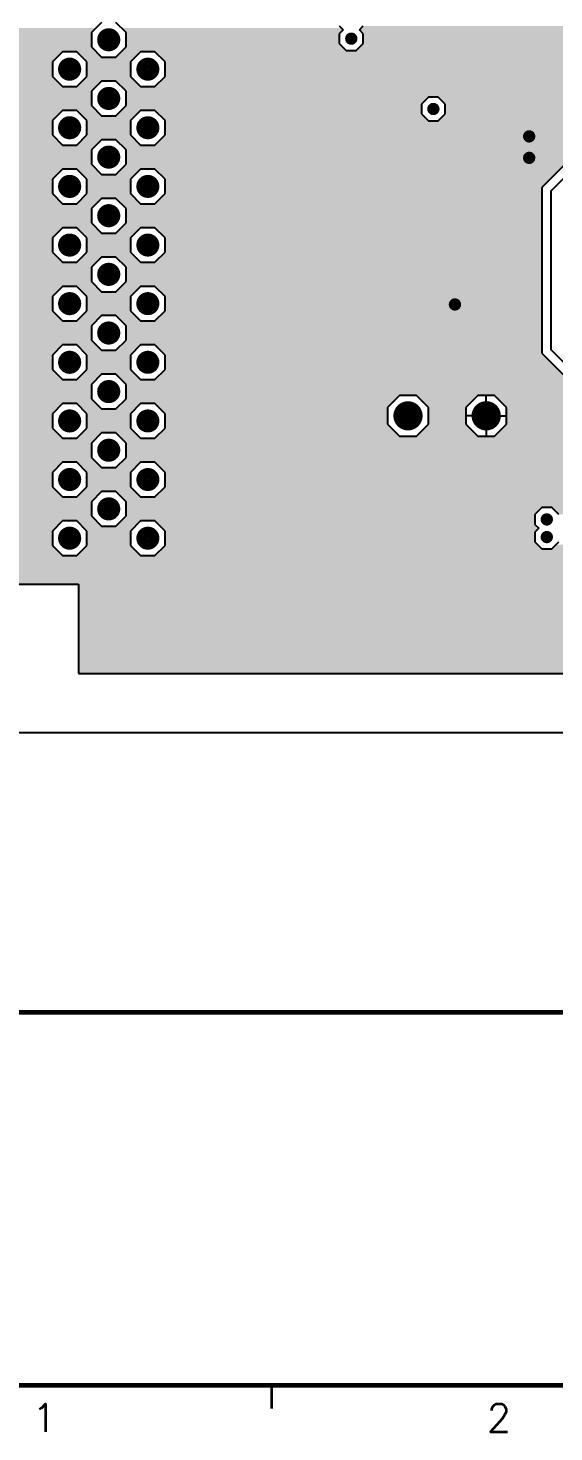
# Model space of a CAD drawing. Extents: x 295 to 953, y 10 to 290.
# Drawn here: x 514.6 to 571, y 10 to 160.5 of the extents above; entities that cross this region are included whole.
import ezdxf
from ezdxf.enums import TextEntityAlignment as Align

# ---------------------------------------------------------------- set-up
doc = ezdxf.new("R2010")
doc.units = 0
doc.header["$LTSCALE"] = 5
doc.header["$MEASUREMENT"] = 0
doc.layers.get('0').update_dxf_attribs({"linetype": 'CONTINUOUS', "lineweight": 25})
for name, color, linetype in [('L2-INT1_GBR', 7, 'CONTINUOUS'), ('문자', 4, 'CONTINUOUS'), ('테두리', 3, 'CONTINUOUS')]:
    doc.layers.add(name, color=color, linetype=linetype)
doc.styles.get("Standard").update_dxf_attribs({"font": 'simplex.shx'})

# ---------------------------------------------------------------- blocks, each defined once
blk = doc.blocks.new('C')
at = {"layer": '테두리'}
for points, const_width in [([(15, 285), (15, 15), (405, 15), (405, 285), (15, 285)], 0.5), ([(15, 55), (405, 55)], 0.5), ([(63.75, 12.5), (63.75, 15)], 0.3)]:
    blk.add_lwpolyline(points, dxfattribs=dict(at, const_width=const_width))
at = {"layer": '문자'}
for s, p in [('1', (39.38, 11.5)), ('2', (88.12, 11.5))]:
    blk.add_text(s, height=3, dxfattribs=at).set_placement(p, align=Align.MIDDLE)

msp = doc.modelspace()

# ---------------------------------------------------------------- linework, layer by layer
for points, const_width in [([(522.65, 159.27, 1), (523.89, 159.27, 1)], 1.24), ([(548.94, 159.39, 1), (549.6, 159.39, 1)], 0.66), ([(518.46, 156.12, 1), (519.7, 156.12, 1)], 1.24), ([(526.85, 156.12, 1), (528.08, 156.12, 1)], 1.24), ([(522.65, 152.98, 1), (523.89, 152.98, 1)], 1.24), ([(557.74, 151.85, 1), (558.4, 151.85, 1)], 0.66), ([(518.46, 149.84, 1), (519.7, 149.84, 1)], 1.24), ([(526.85, 149.84, 1), (528.08, 149.84, 1)], 1.24), ([(568.01, 148.91, 1), (568.67, 148.91, 1)], 0.66), ([(522.65, 146.69, 1), (523.89, 146.69, 1)], 1.24), ([(568.01, 146.61, 1), (568.67, 146.61, 1)], 0.66), ([(518.46, 143.55, 1), (519.7, 143.55, 1)], 1.24), ([(526.85, 143.55, 1), (528.08, 143.55, 1)], 1.24), ([(522.65, 140.41, 1), (523.89, 140.41, 1)], 1.24), ([(518.46, 137.26, 1), (519.7, 137.26, 1)], 1.24), ([(526.85, 137.26, 1), (528.08, 137.26, 1)], 1.24), ([(522.65, 134.12, 1), (523.89, 134.12, 1)], 1.24), ([(518.46, 130.98, 1), (519.7, 130.98, 1)], 1.24), ([(526.85, 130.98, 1), (528.08, 130.98, 1)], 1.24), ([(560.05, 130.89, 1), (560.71, 130.89, 1)], 0.66), ([(522.65, 127.83, 1), (523.89, 127.83, 1)], 1.24), ([(518.46, 124.69, 1), (519.7, 124.69, 1)], 1.24), ([(526.85, 124.69, 1), (528.08, 124.69, 1)], 1.24), ([(522.65, 121.55, 1), (523.89, 121.55, 1)], 1.24), ([(554.57, 118.95, 1), (556.13, 118.95, 1)], 1.57), ([(562.95, 118.95, 1), (564.52, 118.95, 1)], 1.57), ([(518.46, 118.4, 1), (519.7, 118.4, 1)], 1.24), ([(526.85, 118.4, 1), (528.08, 118.4, 1)], 1.24), ([(522.65, 115.26, 1), (523.89, 115.26, 1)], 1.24), ([(518.46, 112.12, 1), (519.7, 112.12, 1)], 1.24), ([(526.85, 112.12, 1), (528.08, 112.12, 1)], 1.24), ([(522.65, 108.97, 1), (523.89, 108.97, 1)], 1.24), ([(569.9, 107.84, 1), (570.56, 107.84, 1)], 0.66), ([(518.46, 105.83, 1), (519.7, 105.83, 1)], 1.24), ([(526.85, 105.83, 1), (528.08, 105.83, 1)], 1.24), ([(569.9, 105.95, 1), (570.56, 105.95, 1)], 0.66)]:
    msp.add_lwpolyline(points, format="xyb", close=True, dxfattribs=dict(const_width=const_width))
at = {"layer": 'L2-INT1_GBR'}
for p, q in [((522.5, 161.12), (521.42, 160.04)), ((525.13, 160.04), (524.04, 161.12)), ((521.42, 160.04), (521.42, 158.5)), ((525.13, 158.5), (525.13, 160.04)), ((547.99, 160.75), (548.41, 160.33)), ((548.41, 160.33), (547.99, 159.92)), ((547.99, 159.92), (547.99, 158.86)), ((550.14, 160.33), (550.55, 160.75)), ((550.55, 159.92), (550.14, 160.33)), ((550.55, 158.86), (550.55, 159.92)), ((521.42, 158.5), (522.5, 157.41)), ((524.04, 157.41), (525.13, 158.5)), ((547.99, 158.86), (548.74, 158.11)), ((548.74, 158.11), (549.8, 158.11)), ((549.8, 158.11), (550.55, 158.86)), ((518.31, 157.98), (517.23, 156.89)), ((517.23, 156.89), (517.23, 155.35)), ((519.85, 157.98), (518.31, 157.98)), ((520.94, 156.89), (519.85, 157.98)), ((520.94, 155.35), (520.94, 156.89)), ((522.5, 157.41), (524.04, 157.41)), ((526.69, 157.98), (525.61, 156.89)), ((525.61, 156.89), (525.61, 155.35)), ((528.23, 157.98), (526.69, 157.98)), ((529.32, 156.89), (528.23, 157.98)), ((529.32, 155.35), (529.32, 156.89)), ((517.23, 155.35), (518.31, 154.27)), ((519.85, 154.27), (520.94, 155.35)), ((525.61, 155.35), (526.69, 154.27)), ((528.23, 154.27), (529.32, 155.35)), ((518.31, 154.27), (519.85, 154.27)), ((522.5, 154.84), (521.42, 153.75)), ((521.42, 153.75), (521.42, 152.21)), ((524.04, 154.84), (522.5, 154.84)), ((525.13, 153.75), (524.04, 154.84)), ((525.13, 152.21), (525.13, 153.75)), ((526.69, 154.27), (528.23, 154.27)), ((579.89, 153.63), (569.7, 143.44)), ((521.42, 152.21), (522.5, 151.12)), ((524.04, 151.12), (525.13, 152.21)), ((557.54, 153.13), (556.8, 152.38)), ((556.8, 152.38), (556.8, 151.32)), ((558.6, 153.13), (557.54, 153.13)), ((559.35, 152.38), (558.6, 153.13)), ((559.35, 151.32), (559.35, 152.38)), ((570.65, 143.05), (580.29, 152.68)), ((518.31, 151.69), (517.23, 150.61)), ((517.23, 150.61), (517.23, 149.07)), ((519.85, 151.69), (518.31, 151.69)), ((520.94, 150.61), (519.85, 151.69)), ((520.94, 149.07), (520.94, 150.61)), ((522.5, 151.12), (524.04, 151.12)), ((526.69, 151.69), (525.61, 150.61)), ((525.61, 150.61), (525.61, 149.07)), ((528.23, 151.69), (526.69, 151.69)), ((529.32, 150.61), (528.23, 151.69)), ((529.32, 149.07), (529.32, 150.61)), ((556.8, 151.32), (557.54, 150.57)), ((557.54, 150.57), (558.6, 150.57)), ((558.6, 150.57), (559.35, 151.32)), ((517.23, 149.07), (518.31, 147.98)), ((519.85, 147.98), (520.94, 149.07)), ((525.61, 149.07), (526.69, 147.98)), ((528.23, 147.98), (529.32, 149.07)), ((518.31, 147.98), (519.85, 147.98)), ((522.5, 148.55), (521.42, 147.46)), ((524.04, 148.55), (522.5, 148.55)), ((525.13, 147.46), (524.04, 148.55)), ((526.69, 147.98), (528.23, 147.98)), ((521.42, 147.46), (521.42, 145.92)), ((525.13, 145.92), (525.13, 147.46)), ((518.31, 145.41), (517.23, 144.32)), ((519.85, 145.41), (518.31, 145.41)), ((520.94, 144.32), (519.85, 145.41)), ((521.42, 145.92), (522.5, 144.84)), ((522.5, 144.84), (524.04, 144.84)), ((524.04, 144.84), (525.13, 145.92)), ((526.69, 145.41), (525.61, 144.32)), ((528.23, 145.41), (526.69, 145.41)), ((529.32, 144.32), (528.23, 145.41)), ((517.23, 144.32), (517.23, 142.78)), ((520.94, 142.78), (520.94, 144.32)), ((525.61, 144.32), (525.61, 142.78)), ((529.32, 142.78), (529.32, 144.32)), ((569.7, 143.44), (569.7, 125.68)), ((570.65, 143.05), (570.65, 126.07)), ((517.23, 142.78), (518.31, 141.69)), ((518.31, 141.69), (519.85, 141.69)), ((519.85, 141.69), (520.94, 142.78)), ((522.5, 142.26), (521.42, 141.18)), ((524.04, 142.26), (522.5, 142.26)), ((525.13, 141.18), (524.04, 142.26)), ((525.61, 142.78), (526.69, 141.69)), ((526.69, 141.69), (528.23, 141.69)), ((528.23, 141.69), (529.32, 142.78)), ((521.42, 141.18), (521.42, 139.64)), ((525.13, 139.64), (525.13, 141.18)), ((518.31, 139.12), (517.23, 138.03)), ((519.85, 139.12), (518.31, 139.12)), ((520.94, 138.03), (519.85, 139.12)), ((521.42, 139.64), (522.5, 138.55)), ((522.5, 138.55), (524.04, 138.55)), ((524.04, 138.55), (525.13, 139.64)), ((526.69, 139.12), (525.61, 138.03)), ((528.23, 139.12), (526.69, 139.12)), ((529.32, 138.03), (528.23, 139.12)), ((517.23, 138.03), (517.23, 136.49)), ((520.94, 136.49), (520.94, 138.03)), ((525.61, 138.03), (525.61, 136.49)), ((529.32, 136.49), (529.32, 138.03)), ((517.23, 136.49), (518.31, 135.41)), ((519.85, 135.41), (520.94, 136.49)), ((522.5, 135.98), (521.42, 134.89)), ((524.04, 135.98), (522.5, 135.98)), ((525.13, 134.89), (524.04, 135.98)), ((525.61, 136.49), (526.69, 135.41)), ((528.23, 135.41), (529.32, 136.49)), ((518.31, 135.41), (519.85, 135.41)), ((521.42, 134.89), (521.42, 133.35)), ((525.13, 133.35), (525.13, 134.89)), ((526.69, 135.41), (528.23, 135.41)), ((518.31, 132.83), (517.23, 131.75)), ((519.85, 132.83), (518.31, 132.83)), ((520.94, 131.75), (519.85, 132.83)), ((521.42, 133.35), (522.5, 132.26)), ((524.04, 132.26), (525.13, 133.35)), ((526.69, 132.83), (525.61, 131.75)), ((528.23, 132.83), (526.69, 132.83)), ((529.32, 131.75), (528.23, 132.83)), ((517.23, 131.75), (517.23, 130.21)), ((520.94, 130.21), (520.94, 131.75)), ((522.5, 132.26), (524.04, 132.26)), ((525.61, 131.75), (525.61, 130.21)), ((529.32, 130.21), (529.32, 131.75)), ((517.23, 130.21), (518.31, 129.12)), ((519.85, 129.12), (520.94, 130.21)), ((522.5, 129.69), (521.42, 128.6)), ((524.04, 129.69), (522.5, 129.69)), ((525.13, 128.6), (524.04, 129.69)), ((525.61, 130.21), (526.69, 129.12)), ((528.23, 129.12), (529.32, 130.21)), ((518.31, 129.12), (519.85, 129.12)), ((521.42, 128.6), (521.42, 127.07)), ((525.13, 127.07), (525.13, 128.6)), ((526.69, 129.12), (528.23, 129.12)), ((518.31, 126.55), (517.23, 125.46)), ((519.85, 126.55), (518.31, 126.55)), ((520.94, 125.46), (519.85, 126.55)), ((521.42, 127.07), (522.5, 125.98)), ((524.04, 125.98), (525.13, 127.07)), ((526.69, 126.55), (525.61, 125.46)), ((528.23, 126.55), (526.69, 126.55)), ((529.32, 125.46), (528.23, 126.55)), ((517.23, 125.46), (517.23, 123.92)), ((520.94, 123.92), (520.94, 125.46)), ((522.5, 125.98), (524.04, 125.98)), ((525.61, 125.46), (525.61, 123.92)), ((529.32, 123.92), (529.32, 125.46)), ((569.7, 125.68), (582.69, 112.69)), ((583.64, 113.08), (570.65, 126.07)), ((517.23, 123.92), (518.31, 122.83)), ((519.85, 122.83), (520.94, 123.92)), ((525.61, 123.92), (526.69, 122.83)), ((528.23, 122.83), (529.32, 123.92)), ((518.31, 122.83), (519.85, 122.83)), ((522.5, 123.4), (521.42, 122.32)), ((521.42, 122.32), (521.42, 120.78)), ((524.04, 123.4), (522.5, 123.4)), ((525.13, 122.32), (524.04, 123.4)), ((525.13, 120.78), (525.13, 122.32)), ((526.69, 122.83), (528.23, 122.83)), ((521.42, 120.78), (522.5, 119.69)), ((524.04, 119.69), (525.13, 120.78)), ((554.44, 121.13), (553.16, 119.85)), ((556.26, 121.13), (554.44, 121.13)), ((557.54, 119.85), (556.26, 121.13)), ((562.83, 121.13), (561.55, 119.85)), ((564.64, 121.13), (562.83, 121.13)), ((563.73, 118.95), (563.73, 121.13)), ((565.92, 119.85), (564.64, 121.13)), ((518.31, 120.26), (517.23, 119.17)), ((517.23, 119.17), (517.23, 117.64)), ((519.85, 120.26), (518.31, 120.26)), ((520.94, 119.17), (519.85, 120.26)), ((520.94, 117.64), (520.94, 119.17)), ((522.5, 119.69), (524.04, 119.69)), ((526.69, 120.26), (525.61, 119.17)), ((525.61, 119.17), (525.61, 117.64)), ((528.23, 120.26), (526.69, 120.26)), ((529.32, 119.17), (528.23, 120.26)), ((529.32, 117.64), (529.32, 119.17)), ((553.16, 119.85), (553.16, 118.04)), ((557.54, 118.04), (557.54, 119.85)), ((561.55, 119.85), (561.55, 118.04)), ((563.73, 118.95), (561.55, 118.95)), ((563.73, 118.95), (563.73, 116.76)), ((563.73, 118.95), (565.92, 118.95)), ((565.92, 118.04), (565.92, 119.85)), ((517.23, 117.64), (518.31, 116.55)), ((519.85, 116.55), (520.94, 117.64)), ((525.61, 117.64), (526.69, 116.55)), ((528.23, 116.55), (529.32, 117.64)), ((553.16, 118.04), (554.44, 116.76)), ((556.26, 116.76), (557.54, 118.04)), ((561.55, 118.04), (562.83, 116.76)), ((564.64, 116.76), (565.92, 118.04)), ((518.31, 116.55), (519.85, 116.55)), ((522.5, 117.12), (521.42, 116.03)), ((521.42, 116.03), (521.42, 114.49)), ((524.04, 117.12), (522.5, 117.12)), ((525.13, 116.03), (524.04, 117.12)), ((525.13, 114.49), (525.13, 116.03)), ((526.69, 116.55), (528.23, 116.55)), ((554.44, 116.76), (556.26, 116.76)), ((562.83, 116.76), (564.64, 116.76)), ((521.42, 114.49), (522.5, 113.4)), ((524.04, 113.4), (525.13, 114.49)), ((518.31, 113.97), (517.23, 112.89)), ((519.85, 113.97), (518.31, 113.97)), ((520.94, 112.89), (519.85, 113.97)), ((522.5, 113.4), (524.04, 113.4)), ((526.69, 113.97), (525.61, 112.89)), ((528.23, 113.97), (526.69, 113.97)), ((529.32, 112.89), (528.23, 113.97)), ((517.23, 112.89), (517.23, 111.35)), ((520.94, 111.35), (520.94, 112.89)), ((525.61, 112.89), (525.61, 111.35)), ((529.32, 111.35), (529.32, 112.89)), ((517.23, 111.35), (518.31, 110.26)), ((518.31, 110.26), (519.85, 110.26)), ((519.85, 110.26), (520.94, 111.35)), ((522.5, 110.83), (521.42, 109.74)), ((524.04, 110.83), (522.5, 110.83)), ((525.13, 109.74), (524.04, 110.83)), ((525.61, 111.35), (526.69, 110.26)), ((526.69, 110.26), (528.23, 110.26)), ((528.23, 110.26), (529.32, 111.35)), ((521.42, 109.74), (521.42, 108.21)), ((525.13, 108.21), (525.13, 109.74)), ((569.7, 109.12), (568.95, 108.37)), ((570.76, 109.12), (569.7, 109.12)), ((571.51, 108.37), (570.76, 109.12)), ((518.31, 107.69), (517.23, 106.6)), ((519.85, 107.69), (518.31, 107.69)), ((520.94, 106.6), (519.85, 107.69)), ((521.42, 108.21), (522.5, 107.12)), ((522.5, 107.12), (524.04, 107.12)), ((524.04, 107.12), (525.13, 108.21)), ((526.69, 107.69), (525.61, 106.6)), ((528.23, 107.69), (526.69, 107.69)), ((529.32, 106.6), (528.23, 107.69)), ((568.95, 108.37), (568.95, 107.31)), ((568.95, 107.31), (569.36, 106.9)), ((569.36, 106.9), (568.95, 106.48)), ((517.23, 106.6), (517.23, 105.06)), ((520.94, 105.06), (520.94, 106.6)), ((525.61, 106.6), (525.61, 105.06)), ((529.32, 105.06), (529.32, 106.6)), ((568.95, 106.48), (568.95, 105.43)), ((568.95, 105.43), (569.7, 104.68)), ((570.76, 104.68), (571.51, 105.43)), ((517.23, 105.06), (518.31, 103.97)), ((518.31, 103.97), (519.85, 103.97)), ((519.85, 103.97), (520.94, 105.06)), ((525.61, 105.06), (526.69, 103.97)), ((526.69, 103.97), (528.23, 103.97)), ((528.23, 103.97), (529.32, 105.06)), ((569.7, 104.68), (570.76, 104.68)), ((513.03, 100.91), (520.04, 100.91)), ((520.04, 100.91), (520.04, 91.31)), ((520.04, 91.31), (578.87, 91.31)), ((505.48, 85), (865.18, 85))]:
    msp.add_line(p, q, dxfattribs=at)
for points in [[(513.03, 160.04), (513.03, 160.55), (521.42, 160.04), (521.93, 160.55)], [(513.03, 158.5), (513.03, 160.04), (521.42, 158.5), (521.42, 160.04)], [(524.83, 160.33), (524.61, 160.55), (548.41, 160.33), (548.19, 160.55)], [(525.13, 160.04), (524.83, 160.33), (548.11, 160.04), (548.41, 160.33)], [(525.13, 159.92), (525.13, 160.04), (547.99, 159.92), (548.11, 160.04)], [(525.13, 158.86), (525.13, 159.92), (547.99, 158.86), (547.99, 159.92)], [(550.14, 160.33), (550.55, 160.75), (600, 160.33), (599.59, 160.75)], [(550.22, 160.25), (550.14, 160.33), (600.09, 160.25), (600, 160.33)], [(550.55, 159.92), (550.22, 160.25), (585.5, 159.92), (585.83, 160.25)], [(550.22, 160.25), (550.22, 160.25), (585.83, 160.25), (586.89, 160.25)], [(550.55, 159.5), (550.55, 159.92), (585.09, 159.5), (585.5, 159.92)], [(513.03, 157.98), (513.03, 158.5), (521.93, 157.98), (521.42, 158.5)], [(524.61, 157.98), (524.74, 158.11), (585.55, 157.98), (585.42, 158.11)], [(524.74, 158.11), (525.13, 158.5), (548.74, 158.11), (548.36, 158.5)], [(525.13, 158.5), (525.13, 158.86), (548.36, 158.5), (547.99, 158.86)], [(549.8, 158.11), (550.13, 158.44), (585.42, 158.11), (585.09, 158.44)], [(550.13, 158.44), (550.55, 158.86), (585.09, 158.44), (585.09, 158.86)], [(550.55, 158.86), (550.55, 159.5), (585.09, 158.86), (585.09, 159.5)], [(513.03, 156.89), (513.03, 157.98), (517.23, 156.89), (518.31, 157.98)], [(513.03, 157.98), (513.03, 157.98), (518.31, 157.98), (519.85, 157.98)], [(513.03, 155.35), (513.03, 156.89), (517.23, 155.35), (517.23, 156.89)], [(520.42, 157.41), (519.85, 157.98), (522.5, 157.41), (521.93, 157.98)], [(520.94, 156.89), (520.42, 157.41), (525.61, 156.89), (526.13, 157.41)], [(520.42, 157.41), (520.42, 157.41), (524.04, 157.41), (522.5, 157.41)], [(520.94, 155.35), (520.94, 156.89), (525.61, 155.35), (525.61, 156.89)], [(524.04, 157.41), (524.61, 157.98), (526.13, 157.41), (526.69, 157.98)], [(524.61, 157.98), (524.61, 157.98), (526.69, 157.98), (528.23, 157.98)], [(528.52, 157.69), (528.23, 157.98), (585.83, 157.69), (585.55, 157.98)], [(529.02, 157.2), (528.52, 157.69), (586.97, 157.2), (587.47, 157.69)], [(529.32, 156.89), (529.02, 157.2), (586.97, 156.89), (586.97, 157.2)], [(529.32, 156.14), (529.32, 156.89), (586.97, 156.14), (586.97, 156.89)], [(513.03, 154.27), (513.03, 155.35), (518.31, 154.27), (517.23, 155.35)], [(520.42, 154.84), (520.94, 155.35), (526.13, 154.84), (525.61, 155.35)], [(528.43, 154.46), (529.32, 155.35), (598.71, 154.46), (598.71, 155.35)], [(529.32, 155.39), (529.32, 156.14), (587.72, 155.39), (586.97, 156.14)], [(529.32, 155.35), (529.32, 155.39), (598.71, 155.35), (598.71, 155.39)], [(513.03, 153.75), (513.03, 154.27), (521.42, 153.75), (521.93, 154.27)], [(513.03, 154.27), (513.03, 154.27), (519.85, 154.27), (518.31, 154.27)], [(513.03, 152.21), (513.03, 153.75), (521.42, 152.21), (521.42, 153.75)], [(519.85, 154.27), (520.42, 154.84), (521.93, 154.27), (522.5, 154.84)], [(520.42, 154.84), (520.42, 154.84), (522.5, 154.84), (524.04, 154.84)], [(524.61, 154.27), (524.04, 154.84), (526.69, 154.27), (526.13, 154.84)], [(525.13, 153.75), (524.61, 154.27), (599.42, 153.75), (598.9, 154.27)], [(524.61, 154.27), (524.61, 154.27), (528.23, 154.27), (526.69, 154.27)], [(525.13, 153.71), (525.13, 153.75), (599.45, 153.71), (599.42, 153.75)], [(525.13, 153.63), (525.13, 153.71), (604.82, 153.63), (604.74, 153.71)], [(525.13, 153.71), (525.13, 153.71), (599.68, 153.71), (599.45, 153.71)], [(525.13, 153.13), (525.13, 153.63), (579.39, 153.13), (579.89, 153.63)], [(525.13, 153.63), (525.13, 153.63), (579.89, 153.63), (593.25, 153.63)], [(528.23, 154.27), (528.43, 154.46), (598.9, 154.27), (598.71, 154.46)], [(513.03, 151.69), (513.03, 152.21), (521.93, 151.69), (521.42, 152.21)], [(524.61, 151.69), (525.13, 152.21), (556.8, 151.69), (556.8, 152.21)], [(525.13, 152.38), (525.13, 153.13), (556.8, 152.38), (557.54, 153.13)], [(525.13, 153.13), (525.13, 153.13), (557.54, 153.13), (558.6, 153.13)], [(525.13, 152.21), (525.13, 152.38), (556.8, 152.21), (556.8, 152.38)], [(559.35, 152.38), (558.6, 153.13), (578.64, 152.38), (579.39, 153.13)], [(559.35, 151.32), (559.35, 152.38), (577.58, 151.32), (578.64, 152.38)], [(513.03, 150.61), (513.03, 151.69), (517.23, 150.61), (518.31, 151.69)], [(513.03, 151.69), (513.03, 151.69), (518.31, 151.69), (519.85, 151.69)], [(513.03, 149.07), (513.03, 150.61), (517.23, 149.07), (517.23, 150.61)], [(520.42, 151.12), (519.85, 151.69), (522.5, 151.12), (521.93, 151.69)], [(520.94, 150.61), (520.42, 151.12), (525.61, 150.61), (526.13, 151.12)], [(520.42, 151.12), (520.42, 151.12), (524.04, 151.12), (522.5, 151.12)], [(520.94, 149.07), (520.94, 150.61), (525.61, 149.07), (525.61, 150.61)], [(524.04, 151.12), (524.61, 151.69), (526.13, 151.12), (526.69, 151.69)], [(524.61, 151.69), (524.61, 151.69), (526.69, 151.69), (528.23, 151.69)], [(528.61, 151.32), (528.23, 151.69), (556.8, 151.32), (556.8, 151.69)], [(529.32, 150.61), (528.61, 151.32), (557.51, 150.61), (556.8, 151.32)], [(529.32, 150.57), (529.32, 150.61), (557.54, 150.57), (557.51, 150.61)], [(529.32, 149.07), (529.32, 150.57), (575.33, 149.07), (576.83, 150.57)], [(558.6, 150.57), (559.35, 151.32), (576.83, 150.57), (577.58, 151.32)], [(513.03, 147.98), (513.03, 149.07), (518.31, 147.98), (517.23, 149.07)], [(520.42, 148.55), (520.94, 149.07), (526.13, 148.55), (525.61, 149.07)], [(528.23, 147.98), (529.32, 149.07), (574.24, 147.98), (575.33, 149.07)], [(513.03, 147.46), (513.03, 147.98), (521.42, 147.46), (521.93, 147.98)], [(513.03, 147.98), (513.03, 147.98), (519.85, 147.98), (518.31, 147.98)], [(519.85, 147.98), (520.42, 148.55), (521.93, 147.98), (522.5, 148.55)], [(520.42, 148.55), (520.42, 148.55), (522.5, 148.55), (524.04, 148.55)], [(524.61, 147.98), (524.04, 148.55), (526.69, 147.98), (526.13, 148.55)], [(525.13, 147.46), (524.61, 147.98), (573.72, 147.46), (574.24, 147.98)], [(524.61, 147.98), (524.61, 147.98), (528.23, 147.98), (526.69, 147.98)], [(513.03, 145.92), (513.03, 147.46), (521.42, 145.92), (521.42, 147.46)], [(525.13, 145.92), (525.13, 147.46), (572.19, 145.92), (573.72, 147.46)], [(513.03, 145.41), (513.03, 145.92), (521.93, 145.41), (521.42, 145.92)], [(513.03, 144.32), (513.03, 145.41), (517.23, 144.32), (518.31, 145.41)], [(513.03, 145.41), (513.03, 145.41), (518.31, 145.41), (519.85, 145.41)], [(520.42, 144.84), (519.85, 145.41), (522.5, 144.84), (521.93, 145.41)], [(520.94, 144.32), (520.42, 144.84), (525.61, 144.32), (526.13, 144.84)], [(520.42, 144.84), (520.42, 144.84), (524.04, 144.84), (522.5, 144.84)], [(524.04, 144.84), (524.61, 145.41), (526.13, 144.84), (526.69, 145.41)], [(524.61, 145.41), (525.13, 145.92), (571.67, 145.41), (572.19, 145.92)], [(524.61, 145.41), (524.61, 145.41), (526.69, 145.41), (528.23, 145.41)], [(529.32, 144.32), (528.23, 145.41), (570.58, 144.32), (571.67, 145.41)], [(513.03, 142.78), (513.03, 144.32), (517.23, 142.78), (517.23, 144.32)], [(520.94, 142.78), (520.94, 144.32), (525.61, 142.78), (525.61, 144.32)], [(529.32, 143.44), (529.32, 144.32), (569.7, 143.44), (570.58, 144.32)], [(529.32, 142.78), (529.32, 143.44), (569.7, 142.78), (569.7, 143.44)], [(513.03, 141.69), (513.03, 142.78), (518.31, 141.69), (517.23, 142.78)], [(513.03, 141.18), (513.03, 141.69), (521.42, 141.18), (521.93, 141.69)], [(513.03, 141.69), (513.03, 141.69), (519.85, 141.69), (518.31, 141.69)], [(519.85, 141.69), (520.42, 142.26), (521.93, 141.69), (522.5, 142.26)], [(520.42, 142.26), (520.94, 142.78), (526.13, 142.26), (525.61, 142.78)], [(520.42, 142.26), (520.42, 142.26), (522.5, 142.26), (524.04, 142.26)], [(524.61, 141.69), (524.04, 142.26), (526.69, 141.69), (526.13, 142.26)], [(525.13, 141.18), (524.61, 141.69), (569.7, 141.18), (569.7, 141.69)], [(524.61, 141.69), (524.61, 141.69), (528.23, 141.69), (526.69, 141.69)], [(528.23, 141.69), (529.32, 142.78), (569.7, 141.69), (569.7, 142.78)], [(513.03, 139.64), (513.03, 141.18), (521.42, 139.64), (521.42, 141.18)], [(525.13, 139.64), (525.13, 141.18), (569.7, 139.64), (569.7, 141.18)], [(513.03, 139.12), (513.03, 139.64), (521.93, 139.12), (521.42, 139.64)], [(513.03, 138.03), (513.03, 139.12), (517.23, 138.03), (518.31, 139.12)], [(513.03, 139.12), (513.03, 139.12), (518.31, 139.12), (519.85, 139.12)], [(520.42, 138.55), (519.85, 139.12), (522.5, 138.55), (521.93, 139.12)], [(520.94, 138.03), (520.42, 138.55), (525.61, 138.03), (526.13, 138.55)], [(520.42, 138.55), (520.42, 138.55), (524.04, 138.55), (522.5, 138.55)], [(524.04, 138.55), (524.61, 139.12), (526.13, 138.55), (526.69, 139.12)], [(524.61, 139.12), (525.13, 139.64), (569.7, 139.12), (569.7, 139.64)], [(524.61, 139.12), (524.61, 139.12), (526.69, 139.12), (528.23, 139.12)], [(529.32, 138.03), (528.23, 139.12), (569.7, 138.03), (569.7, 139.12)], [(513.03, 136.49), (513.03, 138.03), (517.23, 136.49), (517.23, 138.03)], [(520.94, 136.49), (520.94, 138.03), (525.61, 136.49), (525.61, 138.03)], [(529.32, 136.49), (529.32, 138.03), (569.7, 136.49), (569.7, 138.03)], [(513.03, 135.41), (513.03, 136.49), (518.31, 135.41), (517.23, 136.49)], [(519.85, 135.41), (520.42, 135.98), (521.93, 135.41), (522.5, 135.98)], [(520.42, 135.98), (520.94, 136.49), (526.13, 135.98), (525.61, 136.49)], [(520.42, 135.98), (520.42, 135.98), (522.5, 135.98), (524.04, 135.98)], [(524.61, 135.41), (524.04, 135.98), (526.69, 135.41), (526.13, 135.98)], [(528.23, 135.41), (529.32, 136.49), (569.7, 135.41), (569.7, 136.49)], [(513.03, 134.89), (513.03, 135.41), (521.42, 134.89), (521.93, 135.41)], [(513.03, 135.41), (513.03, 135.41), (519.85, 135.41), (518.31, 135.41)], [(513.03, 133.35), (513.03, 134.89), (521.42, 133.35), (521.42, 134.89)], [(525.13, 134.89), (524.61, 135.41), (569.7, 134.89), (569.7, 135.41)], [(524.61, 135.41), (524.61, 135.41), (528.23, 135.41), (526.69, 135.41)], [(525.13, 133.35), (525.13, 134.89), (569.7, 133.35), (569.7, 134.89)], [(513.03, 132.83), (513.03, 133.35), (521.93, 132.83), (521.42, 133.35)], [(513.03, 131.75), (513.03, 132.83), (517.23, 131.75), (518.31, 132.83)], [(513.03, 132.83), (513.03, 132.83), (518.31, 132.83), (519.85, 132.83)], [(520.42, 132.26), (519.85, 132.83), (522.5, 132.26), (521.93, 132.83)], [(524.04, 132.26), (524.61, 132.83), (526.13, 132.26), (526.69, 132.83)], [(524.61, 132.83), (525.13, 133.35), (569.7, 132.83), (569.7, 133.35)], [(524.61, 132.83), (524.61, 132.83), (526.69, 132.83), (528.23, 132.83)], [(529.32, 131.75), (528.23, 132.83), (569.7, 131.75), (569.7, 132.83)], [(513.03, 130.21), (513.03, 131.75), (517.23, 130.21), (517.23, 131.75)], [(520.94, 131.75), (520.42, 132.26), (525.61, 131.75), (526.13, 132.26)], [(520.42, 132.26), (520.42, 132.26), (524.04, 132.26), (522.5, 132.26)], [(520.94, 130.21), (520.94, 131.75), (525.61, 130.21), (525.61, 131.75)], [(529.32, 130.21), (529.32, 131.75), (569.7, 130.21), (569.7, 131.75)], [(513.03, 129.12), (513.03, 130.21), (518.31, 129.12), (517.23, 130.21)], [(519.85, 129.12), (520.42, 129.69), (521.93, 129.12), (522.5, 129.69)], [(520.42, 129.69), (520.94, 130.21), (526.13, 129.69), (525.61, 130.21)], [(520.42, 129.69), (520.42, 129.69), (522.5, 129.69), (524.04, 129.69)], [(524.61, 129.12), (524.04, 129.69), (526.69, 129.12), (526.13, 129.69)], [(528.23, 129.12), (529.32, 130.21), (569.7, 129.12), (569.7, 130.21)], [(513.03, 128.6), (513.03, 129.12), (521.42, 128.6), (521.93, 129.12)], [(513.03, 129.12), (513.03, 129.12), (519.85, 129.12), (518.31, 129.12)], [(513.03, 127.07), (513.03, 128.6), (521.42, 127.07), (521.42, 128.6)], [(525.13, 128.6), (524.61, 129.12), (569.7, 128.6), (569.7, 129.12)], [(524.61, 129.12), (524.61, 129.12), (528.23, 129.12), (526.69, 129.12)], [(525.13, 127.07), (525.13, 128.6), (569.7, 127.07), (569.7, 128.6)], [(513.03, 126.55), (513.03, 127.07), (521.93, 126.55), (521.42, 127.07)], [(513.03, 125.46), (513.03, 126.55), (517.23, 125.46), (518.31, 126.55)], [(513.03, 126.55), (513.03, 126.55), (518.31, 126.55), (519.85, 126.55)], [(520.42, 125.98), (519.85, 126.55), (522.5, 125.98), (521.93, 126.55)], [(524.04, 125.98), (524.61, 126.55), (526.13, 125.98), (526.69, 126.55)], [(524.61, 126.55), (525.13, 127.07), (569.7, 126.55), (569.7, 127.07)], [(524.61, 126.55), (524.61, 126.55), (526.69, 126.55), (528.23, 126.55)], [(529.1, 125.68), (528.23, 126.55), (569.7, 125.68), (569.7, 126.55)], [(513.03, 123.92), (513.03, 125.46), (517.23, 123.92), (517.23, 125.46)], [(520.94, 125.46), (520.42, 125.98), (525.61, 125.46), (526.13, 125.98)], [(520.42, 125.98), (520.42, 125.98), (524.04, 125.98), (522.5, 125.98)], [(520.94, 123.92), (520.94, 125.46), (525.61, 123.92), (525.61, 125.46)], [(529.32, 125.46), (529.1, 125.68), (569.92, 125.46), (569.7, 125.68)], [(529.32, 124.62), (529.32, 125.46), (570.76, 124.62), (569.92, 125.46)], [(513.03, 122.83), (513.03, 123.92), (518.31, 122.83), (517.23, 123.92)], [(520.42, 123.4), (520.94, 123.92), (526.13, 123.4), (525.61, 123.92)], [(528.23, 122.83), (529.32, 123.92), (572.54, 122.83), (571.46, 123.92)], [(529.32, 123.92), (529.32, 124.62), (571.46, 123.92), (570.76, 124.62)], [(513.03, 122.32), (513.03, 122.83), (521.42, 122.32), (521.93, 122.83)], [(513.03, 122.83), (513.03, 122.83), (519.85, 122.83), (518.31, 122.83)], [(513.03, 120.78), (513.03, 122.32), (521.42, 120.78), (521.42, 122.32)], [(519.85, 122.83), (520.42, 123.4), (521.93, 122.83), (522.5, 123.4)], [(520.42, 123.4), (520.42, 123.4), (522.5, 123.4), (524.04, 123.4)], [(524.61, 122.83), (524.04, 123.4), (526.69, 122.83), (526.13, 123.4)], [(525.13, 122.32), (524.61, 122.83), (573.06, 122.32), (572.54, 122.83)], [(524.61, 122.83), (524.61, 122.83), (528.23, 122.83), (526.69, 122.83)], [(525.13, 121.13), (525.13, 122.32), (574.24, 121.13), (573.06, 122.32)], [(513.03, 120.26), (513.03, 120.78), (521.93, 120.26), (521.42, 120.78)], [(524.61, 120.26), (525.13, 120.78), (553.57, 120.26), (554.09, 120.78)], [(525.13, 120.78), (525.13, 121.13), (554.09, 120.78), (554.44, 121.13)], [(525.13, 121.13), (525.13, 121.13), (554.44, 121.13), (556.26, 121.13)], [(557.54, 119.85), (556.26, 121.13), (561.55, 119.85), (562.83, 121.13)], [(556.26, 121.13), (556.26, 121.13), (562.83, 121.13), (564.64, 121.13)], [(565.92, 119.85), (564.64, 121.13), (575.52, 119.85), (574.24, 121.13)], [(513.03, 119.17), (513.03, 120.26), (517.23, 119.17), (518.31, 120.26)], [(513.03, 120.26), (513.03, 120.26), (518.31, 120.26), (519.85, 120.26)], [(513.03, 117.64), (513.03, 119.17), (517.23, 117.64), (517.23, 119.17)], [(520.42, 119.69), (519.85, 120.26), (522.5, 119.69), (521.93, 120.26)], [(520.94, 119.17), (520.42, 119.69), (525.61, 119.17), (526.13, 119.69)], [(520.42, 119.69), (520.42, 119.69), (524.04, 119.69), (522.5, 119.69)], [(520.94, 117.64), (520.94, 119.17), (525.61, 117.64), (525.61, 119.17)], [(524.04, 119.69), (524.61, 120.26), (526.13, 119.69), (526.69, 120.26)], [(524.61, 120.26), (524.61, 120.26), (526.69, 120.26), (528.23, 120.26)], [(528.64, 119.85), (528.23, 120.26), (553.16, 119.85), (553.57, 120.26)], [(529.32, 119.17), (528.64, 119.85), (553.16, 119.17), (553.16, 119.85)], [(529.32, 118.04), (529.32, 119.17), (553.16, 118.04), (553.16, 119.17)], [(557.54, 118.04), (557.54, 119.85), (561.55, 118.04), (561.55, 119.85)], [(565.92, 119.35), (565.92, 119.85), (576.03, 119.35), (575.52, 119.85)], [(565.92, 118.04), (565.92, 119.35), (577.34, 118.04), (576.03, 119.35)], [(513.03, 116.55), (513.03, 117.64), (518.31, 116.55), (517.23, 117.64)], [(520.42, 117.12), (520.94, 117.64), (526.13, 117.12), (525.61, 117.64)], [(528.45, 116.76), (529.32, 117.64), (554.44, 116.76), (553.57, 117.64)], [(529.32, 117.64), (529.32, 118.04), (553.57, 117.64), (553.16, 118.04)], [(556.26, 116.76), (557.54, 118.04), (562.83, 116.76), (561.55, 118.04)], [(564.64, 116.76), (565.92, 118.04), (578.62, 116.76), (577.34, 118.04)], [(513.03, 116.03), (513.03, 116.55), (521.42, 116.03), (521.93, 116.55)], [(513.03, 116.55), (513.03, 116.55), (519.85, 116.55), (518.31, 116.55)], [(513.03, 114.49), (513.03, 116.03), (521.42, 114.49), (521.42, 116.03)], [(519.85, 116.55), (520.42, 117.12), (521.93, 116.55), (522.5, 117.12)], [(520.42, 117.12), (520.42, 117.12), (522.5, 117.12), (524.04, 117.12)], [(524.61, 116.55), (524.04, 117.12), (526.69, 116.55), (526.13, 117.12)], [(525.13, 116.03), (524.61, 116.55), (579.35, 116.03), (578.83, 116.55)], [(524.61, 116.55), (524.61, 116.55), (528.23, 116.55), (526.69, 116.55)], [(525.13, 115.16), (525.13, 116.03), (580.22, 115.16), (579.35, 116.03)], [(528.23, 116.55), (528.45, 116.76), (578.83, 116.55), (578.62, 116.76)], [(513.03, 113.97), (513.03, 114.49), (521.93, 113.97), (521.42, 114.49)], [(524.61, 113.97), (525.13, 114.49), (581.4, 113.97), (580.89, 114.49)], [(525.13, 114.49), (525.13, 115.16), (580.89, 114.49), (580.22, 115.16)], [(513.03, 112.89), (513.03, 113.97), (517.23, 112.89), (518.31, 113.97)], [(513.03, 113.97), (513.03, 113.97), (518.31, 113.97), (519.85, 113.97)], [(520.42, 113.4), (519.85, 113.97), (522.5, 113.4), (521.93, 113.97)], [(520.94, 112.89), (520.42, 113.4), (525.61, 112.89), (526.13, 113.4)], [(520.42, 113.4), (520.42, 113.4), (524.04, 113.4), (522.5, 113.4)], [(524.04, 113.4), (524.61, 113.97), (526.13, 113.4), (526.69, 113.97)], [(524.61, 113.97), (524.61, 113.97), (526.69, 113.97), (528.23, 113.97)], [(529.32, 112.89), (528.23, 113.97), (582.49, 112.89), (581.4, 113.97)], [(513.03, 111.35), (513.03, 112.89), (517.23, 111.35), (517.23, 112.89)], [(520.94, 111.35), (520.94, 112.89), (525.61, 111.35), (525.61, 112.89)], [(529.32, 112.69), (529.32, 112.89), (582.69, 112.69), (582.49, 112.89)], [(529.32, 111.35), (529.32, 112.69), (582.69, 111.35), (582.69, 112.69)], [(513.03, 110.26), (513.03, 111.35), (518.31, 110.26), (517.23, 111.35)], [(513.03, 109.74), (513.03, 110.26), (521.42, 109.74), (521.93, 110.26)], [(513.03, 110.26), (513.03, 110.26), (519.85, 110.26), (518.31, 110.26)], [(519.85, 110.26), (520.42, 110.83), (521.93, 110.26), (522.5, 110.83)], [(520.42, 110.83), (520.94, 111.35), (526.13, 110.83), (525.61, 111.35)], [(520.42, 110.83), (520.42, 110.83), (522.5, 110.83), (524.04, 110.83)], [(524.61, 110.26), (524.04, 110.83), (526.69, 110.26), (526.13, 110.83)], [(525.13, 109.74), (524.61, 110.26), (573.49, 109.74), (574.01, 110.26)], [(524.61, 110.26), (524.61, 110.26), (528.23, 110.26), (526.69, 110.26)], [(528.23, 110.26), (528.72, 110.74), (574.01, 110.26), (574.49, 110.74)], [(528.72, 110.74), (529.32, 111.35), (582.69, 110.74), (582.69, 111.35)], [(528.72, 110.74), (528.72, 110.74), (574.49, 110.74), (576.03, 110.74)], [(513.03, 108.21), (513.03, 109.74), (521.42, 108.21), (521.42, 109.74)], [(525.13, 109.66), (525.13, 109.74), (573.4, 109.66), (573.49, 109.74)], [(525.13, 109.12), (525.13, 109.66), (573.4, 109.12), (573.4, 109.66)], [(525.13, 108.37), (525.13, 109.12), (568.95, 108.37), (569.7, 109.12)], [(525.13, 109.12), (525.13, 109.12), (569.7, 109.12), (570.76, 109.12)], [(571.51, 108.37), (570.76, 109.12), (573.4, 108.37), (573.4, 109.12)], [(513.03, 107.69), (513.03, 108.21), (521.93, 107.69), (521.42, 108.21)], [(513.03, 106.6), (513.03, 107.69), (517.23, 106.6), (518.31, 107.69)], [(513.03, 107.69), (513.03, 107.69), (518.31, 107.69), (519.85, 107.69)], [(520.42, 107.12), (519.85, 107.69), (522.5, 107.12), (521.93, 107.69)], [(520.94, 106.6), (520.42, 107.12), (525.61, 106.6), (526.13, 107.12)], [(524.04, 107.12), (524.61, 107.69), (526.13, 107.12), (526.69, 107.69)], [(524.61, 107.69), (525.13, 108.21), (568.95, 107.69), (568.95, 108.21)], [(524.61, 107.69), (524.61, 107.69), (526.69, 107.69), (528.23, 107.69)], [(525.13, 108.21), (525.13, 108.37), (568.95, 108.21), (568.95, 108.37)], [(528.61, 107.31), (528.23, 107.69), (568.95, 107.31), (568.95, 107.69)], [(529.02, 106.9), (528.61, 107.31), (569.36, 106.9), (568.95, 107.31)], [(529.32, 106.6), (529.02, 106.9), (569.06, 106.6), (569.36, 106.9)], [(513.03, 105.06), (513.03, 106.6), (517.23, 105.06), (517.23, 106.6)], [(520.94, 105.06), (520.94, 106.6), (525.61, 105.06), (525.61, 106.6)], [(529.32, 106.48), (529.32, 106.6), (568.95, 106.48), (569.06, 106.6)], [(529.32, 105.43), (529.32, 106.48), (568.95, 105.43), (568.95, 106.48)], [(529.32, 105.06), (529.32, 105.43), (569.31, 105.06), (568.95, 105.43)], [(513.03, 103.97), (513.03, 105.06), (518.31, 103.97), (517.23, 105.06)], [(513.03, 103.76), (513.03, 103.97), (572.51, 103.76), (572.73, 103.97)], [(519.85, 103.97), (520.94, 105.06), (526.69, 103.97), (525.61, 105.06)], [(528.23, 103.97), (528.77, 104.51), (572.73, 103.97), (573.26, 104.51)], [(528.77, 104.51), (528.93, 104.68), (610.35, 104.51), (610.52, 104.68)], [(528.77, 104.51), (528.77, 104.51), (573.26, 104.51), (574.32, 104.51)], [(528.93, 104.68), (529.32, 105.06), (569.7, 104.68), (569.31, 105.06)], [(570.76, 104.68), (571.22, 105.14), (610.52, 104.68), (610.98, 105.14)], [(513.03, 102.7), (513.03, 103.76), (572.51, 102.7), (572.51, 103.76)], [(513.03, 101.95), (513.03, 102.7), (573.26, 101.95), (572.51, 102.7)], [(513.03, 101.31), (513.03, 101.95), (604.71, 101.31), (604.07, 101.95)], [(513.03, 100.91), (513.03, 101.31), (612.62, 100.91), (613.02, 101.31)], [(520.04, 100.83), (520.04, 100.91), (612.54, 100.83), (612.62, 100.91)], [(520.04, 99.77), (520.04, 100.83), (612.54, 99.77), (612.54, 100.83)], [(520.04, 99.15), (520.04, 99.77), (613.15, 99.15), (612.54, 99.77)], [(520.04, 98.65), (520.04, 99.15), (583.79, 98.65), (584.29, 99.15)], [(520.04, 99.15), (520.04, 99.15), (584.29, 99.15), (613.15, 99.15)], [(520.04, 97.9), (520.04, 98.65), (582.57, 97.9), (583.32, 98.65)], [(520.04, 98.65), (520.04, 98.65), (583.32, 98.65), (583.79, 98.65)], [(520.04, 96.85), (520.04, 97.9), (582.57, 96.85), (582.57, 97.9)], [(520.04, 96.1), (520.04, 96.85), (583.32, 96.1), (582.57, 96.85)], [(520.04, 95.43), (520.04, 96.1), (585.05, 95.43), (585.72, 96.1)], [(520.04, 94.37), (520.04, 95.43), (585.05, 94.37), (585.05, 95.43)], [(520.04, 93.62), (520.04, 94.37), (585.8, 93.62), (585.05, 94.37)], [(520.04, 93.61), (520.04, 93.62), (598.49, 93.61), (598.5, 93.62)], [(520.04, 92.86), (520.04, 93.61), (578.38, 92.86), (579.13, 93.61)], [(520.04, 93.61), (520.04, 93.61), (579.13, 93.61), (580.19, 93.61)], [(520.04, 91.8), (520.04, 92.86), (578.38, 91.8), (578.38, 92.86)], [(520.04, 91.31), (520.04, 91.8), (578.87, 91.31), (578.38, 91.8)]]:
    msp.add_solid(points, dxfattribs=at)

# ---------------------------------------------------------------- block references
msp.add_blockref('C', (476.98, 0))

doc.saveas('drawing.dxf')
